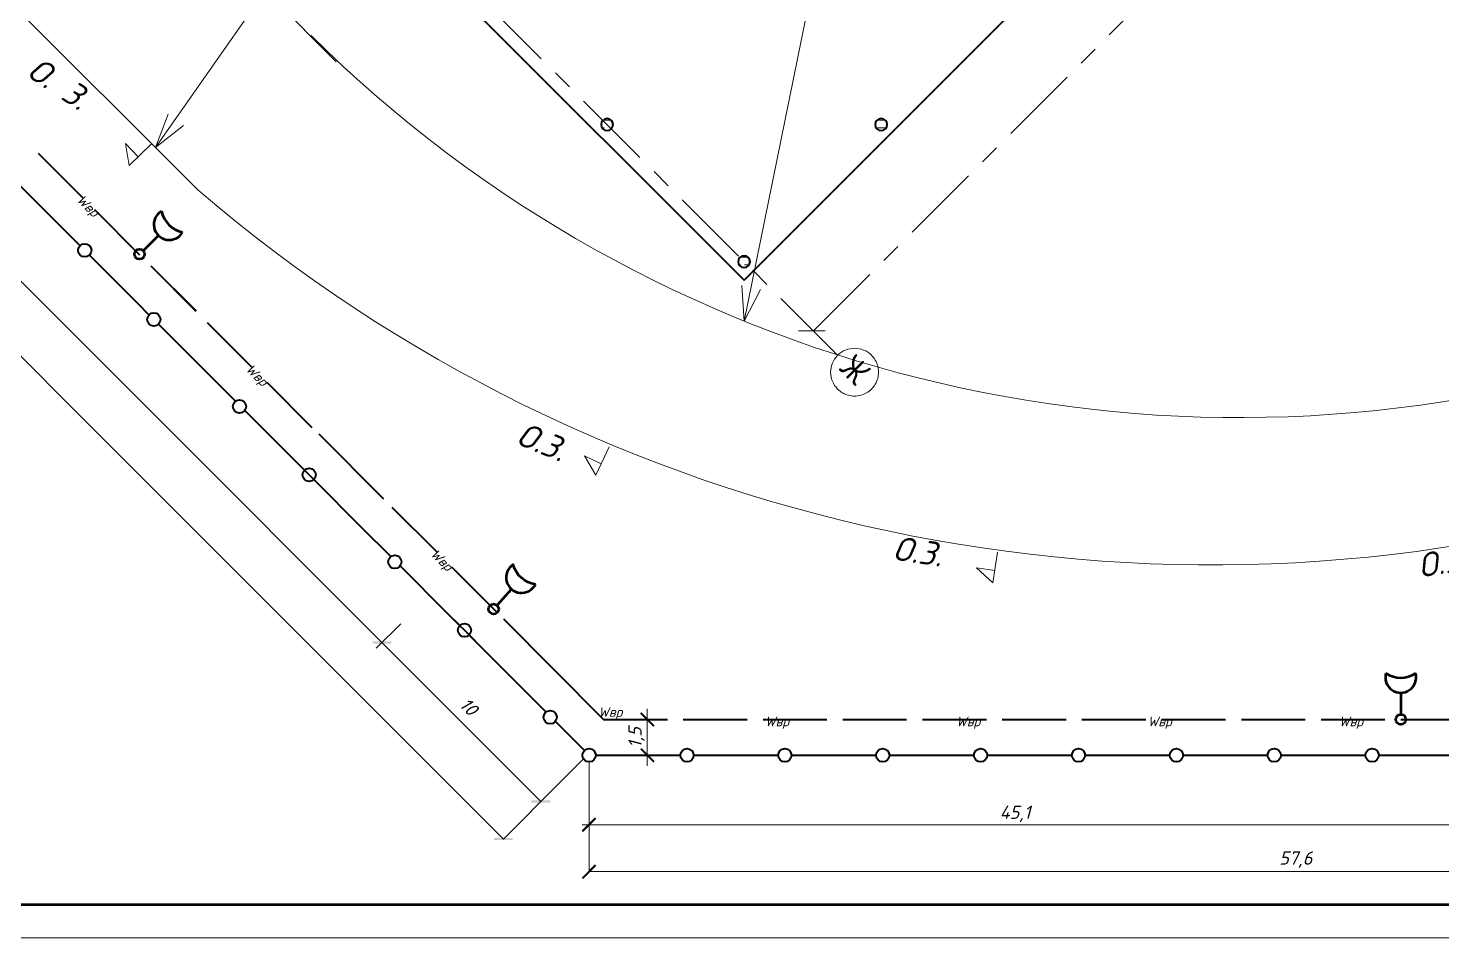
# Model space of a CAD drawing. Header units: millimetres. Extents: x 2279 to 5236, y 896 to 2828.
# Drawn here: x 3724.7 to 3937.4, y 2106.3 to 2243.1 of the extents above; entities that cross this region are included whole.
import ezdxf

# ---------------------------------------------------------------- set-up
doc = ezdxf.new("R2010")
doc.units = ezdxf.units.MM
doc.linetypes.add('ACAD_ISO04W100', pattern=[30, 24, -3, 0, -3])
doc.linetypes.add('ADSK_Линия сетки', pattern=[21, 12, -3, 3, -3])
for name, color, linetype in [('PDF _!!ОСНОВНАЯ', 7, 'Continuous'), ('PDF _!!СЕТИ - ВК', 7, 'Continuous'), ('PDF _!!ТОНКАЯ', 7, 'Continuous'), ('PDF _0', 7, 'Continuous'), ('PDF _Текст', 7, 'Continuous'), ('оси', 240, 'ACAD_ISO04W100')]:
    doc.layers.add(name, color=color, linetype=linetype)
for name, color, linetype, lineweight in [('Колонны', 7, 'Continuous', 18), ('Перекрытия', 7, 'Continuous', 18), ('Тонкие', 83, 'Continuous', 15)]:
    doc.layers.add(name, color=color, linetype=linetype, lineweight=lineweight)
doc.styles.add('GOST Common_1', font='GOST_Common.ttf', dxfattribs={"width": 0.9, "height": 1000})
doc.styles.add('PDF ISOCPEUR Italic', font='isocpeui.ttf')
pattern_1 = [(180, (3833.3593, 2334.4855), (-2.000961, -1.143406), [2.858516, -0.571703, 0.02415, -0.547553])]

# ---------------------------------------------------------------- blocks, each defined once
blk = doc.blocks.new('Ось сетки - D10-4847-Первый этаж 0_000')
at = {"layer": 'оси', "lineweight": 18}
for start, end in [(360, 180), (180, 360)]:
    blk.add_arc((0, 0), 5, start, end, dxfattribs=at)

msp = doc.modelspace()

# ---------------------------------------------------------------- hatches: boundary and pattern name
at = {"layer": 'Колонны', "lineweight": 9}
h = msp.add_hatch(dxfattribs=at)
h.set_pattern_fill('FP_1', color=256, scale=0.003601, angle=135, style=0, pattern_type=2)
h.set_pattern_definition(pattern_1)
h.paths.add_polyline_path([(3812.44, 2229.28), (3812.29, 2229.41), (3812.1, 2229.5), (3811.91, 2229.54), (3811.71, 2229.54), (3811.51, 2229.5), (3811.33, 2229.41), (3811.17, 2229.28), (3811.04, 2229.13), (3810.96, 2228.95), (3810.91, 2228.75), (3810.91, 2228.55), (3810.96, 2228.35), (3811.04, 2228.17), (3811.17, 2228.01), (3811.33, 2227.89), (3811.51, 2227.8), (3811.71, 2227.75), (3811.91, 2227.75), (3812.1, 2227.8), (3812.29, 2227.89), (3812.44, 2228.01), (3812.57, 2228.17), (3812.66, 2228.35), (3812.7, 2228.55), (3812.7, 2228.75), (3812.66, 2228.95), (3812.57, 2229.13)])
h = msp.add_hatch(dxfattribs=at)
h.set_pattern_fill('FP_1', color=256, scale=0.003601, angle=135, style=0, pattern_type=2)
h.set_pattern_definition(pattern_1)
h.paths.add_polyline_path([(3853.7, 2229.28), (3853.54, 2229.41), (3853.36, 2229.5), (3853.16, 2229.54), (3852.96, 2229.54), (3852.76, 2229.5), (3852.58, 2229.41), (3852.42, 2229.28), (3852.3, 2229.13), (3852.21, 2228.95), (3852.17, 2228.75), (3852.17, 2228.55), (3852.21, 2228.35), (3852.3, 2228.17), (3852.42, 2228.01), (3852.58, 2227.89), (3852.76, 2227.8), (3852.96, 2227.75), (3853.16, 2227.75), (3853.36, 2227.8), (3853.54, 2227.89), (3853.7, 2228.01), (3853.82, 2228.17), (3853.91, 2228.35), (3853.95, 2228.55), (3853.95, 2228.75), (3853.9, 2228.96), (3853.82, 2229.13)])
h = msp.add_hatch(dxfattribs=at)
h.set_pattern_fill('FP_1', color=256, scale=0.003601, angle=135, style=0, pattern_type=2)
h.set_pattern_definition(pattern_1)
h.paths.add_polyline_path([(3833.07, 2208.66), (3832.91, 2208.78), (3832.73, 2208.87), (3832.53, 2208.92), (3832.33, 2208.92), (3832.14, 2208.87), (3831.95, 2208.78), (3831.8, 2208.66), (3831.67, 2208.5), (3831.58, 2208.32), (3831.54, 2208.12), (3831.54, 2207.92), (3831.58, 2207.72), (3831.67, 2207.54), (3831.8, 2207.38), (3831.95, 2207.26), (3832.14, 2207.17), (3832.33, 2207.13), (3832.53, 2207.13), (3832.73, 2207.17), (3832.91, 2207.26), (3833.07, 2207.38), (3833.2, 2207.54), (3833.28, 2207.72), (3833.33, 2207.92), (3833.33, 2208.12), (3833.28, 2208.33), (3833.2, 2208.5)])

# ---------------------------------------------------------------- linework, layer by layer
at = {"linetype": 'ByBlock', "lineweight": 15, "ltscale": 10}
for p, q in [((3876.1, 2413.64), (3743.81, 2225.19)), ((3876.1, 2413.64), (3832.43, 2199.07)), ((3625.85, 2343.15), (3750.19, 2218.81)), ((3633.19, 2295.41), (3801.83, 2126.78)), ((3743.81, 2225.19), (3745.72, 2230.21)), ((3743.81, 2225.19), (3748.04, 2228.5)), ((3832.43, 2199.07), (3832.08, 2204.43)), ((3832.43, 2199.07), (3834.9, 2203.84)), ((3844.61, 2197.59), (3840.63, 2197.59)), ((3801.83, 2126.78), (3808.26, 2133.21)), ((3809.1, 2132.74), (3809.1, 2123.29)), ((3809.1, 2125.68), (3809.1, 2116.23))]:
    msp.add_line(p, q, dxfattribs=at)
at = {"linetype": 'ByBlock', "lineweight": 20, "ltscale": 10}
msp.add_line((3771.05, 2238.1), (3640.22, 2369.7), dxfattribs=at)
at = {"linetype": 'ByBlock', "lineweight": 40, "ltscale": 10}
for p, q in [((3687.72, 2349.94), (3832.43, 2205.22)), ((3832.43, 2205.22), (3916.34, 2289.13))]:
    msp.add_line(p, q, dxfattribs=at)
at = {"linetype": 'ByBlock', "lineweight": 20, "ltscale": 10}
msp.add_arc((3906.97, 2383.12), 198.56, 225.2749, 286.6512, dxfattribs=at)
at = {"linetype": 'ByBlock', "lineweight": 15, "ltscale": 10}
msp.add_arc((3902.78, 2396.95), 234.56, 229.4174, 286.5988, dxfattribs=at)
at = {"layer": 'PDF _!!ОСНОВНАЯ', "lineweight": 50}
msp.add_lwpolyline([(3446.91, 2111.29), (4262.91, 2111.29), (4262.91, 2695.25), (3446.91, 2695.25)], close=True, dxfattribs=at)
at = {"layer": 'PDF _!!ОСНОВНАЯ', "lineweight": 40}
for points in [[(3726.16, 2224.34), (3732.96, 2217.57)], [(3723.45, 2219.43), (3730.63, 2212.25), (3732.42, 2210.46)], [(3734.66, 2215.88), (3741.43, 2209.07)], [(3733.88, 2209), (3741.06, 2201.82), (3742.85, 2200.03)], [(3743.12, 2207.37), (3749.93, 2200.6)], [(3743.12, 2207.37), (3749.9, 2200.57)], [(3744.28, 2198.6), (3751.46, 2191.42), (3755.86, 2187.02)], [(3751.59, 2198.87), (3758.4, 2192.1)], [(3760.6, 2189.9), (3767.37, 2183.09)], [(3757.26, 2185.62), (3764.4, 2178.48), (3768.56, 2174.32)], [(3757.26, 2185.62), (3764.44, 2178.44), (3766.24, 2176.64)], [(3768.41, 2182.09), (3778.16, 2172.31)], [(3767.66, 2175.22), (3774.84, 2168.04), (3779.24, 2163.63)], [(3779.4, 2171.06), (3786.21, 2164.29)], [(3780.64, 2162.23), (3787.78, 2155.1), (3791.94, 2150.94)], [(3780.64, 2162.23), (3787.82, 2155.05), (3789.62, 2153.26)], [(3788.41, 2162.09), (3795.19, 2155.28)], [(3796.22, 2154.28), (3811.29, 2139.14)], [(3791.04, 2151.84), (3798.22, 2144.66), (3802.63, 2140.25)], [(3804.03, 2138.85), (3808.42, 2134.46), (3808.42, 2134.46)], [(3811.29, 2139.14), (3820.91, 2139.14)], [(3823.28, 2139.14), (3832.9, 2139.14)], [(3835.3, 2139.14), (3844.89, 2139.14)], [(3847.29, 2139.14), (3856.87, 2139.14)], [(3859.28, 2139.14), (3868.9, 2139.14)], [(3871.3, 2139.14), (3880.89, 2139.14)], [(3883.29, 2139.14), (3892.88, 2139.14)], [(3895.28, 2139.14), (3904.9, 2139.14)], [(3907.3, 2139.14), (3916.89, 2139.14)], [(3919.29, 2139.14), (3928.88, 2139.14)], [(3931.28, 2139.14), (3940.9, 2139.14)], [(3822.8, 2133.72), (3812.64, 2133.72), (3810.1, 2133.72)], [(3837.54, 2133.72), (3827.38, 2133.72), (3824.84, 2133.72)], [(3852.27, 2133.72), (3842.11, 2133.72), (3839.57, 2133.72)], [(3867, 2133.72), (3856.84, 2133.72), (3854.3, 2133.72)], [(3881.73, 2133.72), (3871.57, 2133.72), (3869.03, 2133.72)], [(3896.47, 2133.72), (3886.31, 2133.72), (3883.77, 2133.72)], [(3911.2, 2133.72), (3901.04, 2133.72), (3898.5, 2133.72)], [(3925.93, 2133.72), (3915.77, 2133.72), (3913.23, 2133.72)], [(3940.66, 2133.72), (3930.5, 2133.72), (3927.96, 2133.72)]]:
    msp.add_lwpolyline(points, dxfattribs=at)
at = {"layer": 'PDF _!!ОСНОВНАЯ', "lineweight": 50}
for points in [[(3744.22, 2211.93), (3741.96, 2209.66)], [(3797.36, 2158.71), (3795.26, 2156.31)], [(3931.27, 2143.12), (3931.27, 2139.9)]]:
    msp.add_lwpolyline(points, dxfattribs=at)
msp.add_lwpolyline([(3801.03, 2159.44, -0.292777), (3797.66, 2162.43, 1.310212), (3801.01, 2159.47)], format="xyb", dxfattribs=at)
at = {"layer": 'PDF _!!ОСНОВНАЯ', "lineweight": 40}
for centre in [(3733.18, 2209.73), (3743.58, 2199.33), (3743.58, 2199.33), (3756.47, 2186.23), (3766.96, 2175.95), (3766.96, 2175.95), (3779.85, 2162.84), (3790.35, 2152.56), (3790.35, 2152.56), (3803.24, 2139.46), (3809.1, 2133.74), (3823.84, 2133.74), (3838.57, 2133.74), (3853.3, 2133.74), (3868.03, 2133.74), (3882.77, 2133.74), (3897.5, 2133.74), (3912.23, 2133.74), (3926.96, 2133.74)]:
    msp.add_circle(centre, 0.999, dxfattribs=at)
at = {"layer": 'PDF _!!ОСНОВНАЯ', "lineweight": 50}
for centre in [(3741.43, 2209.14), (3794.73, 2155.75), (3931.28, 2139.14)]:
    msp.add_circle(centre, 0.762, dxfattribs=at)
for centre, radius, start, end in [((3745.9, 2213.61), 2.32, 119.6739, 330.2654), ((3748.81, 2216.52), 4.18, 192.332, 257.6073), ((3931.28, 2145.47), 2.32, 164.6739, 15.2654), ((3931.28, 2149.6), 4.18, 237.332, 302.6073)]:
    msp.add_arc(centre, radius, start, end, dxfattribs=at)
at = {"layer": 'PDF _!!СЕТИ - ВК', "lineweight": 20}
for points in [[(3796.19, 2121.14), (3520.99, 2396.33)], [(3817.85, 2132.13), (3817.85, 2140.73)], [(3816.74, 2139.14), (3819.07, 2139.14)], [(3816.74, 2133.72), (3819.07, 2133.72)]]:
    msp.add_lwpolyline(points, dxfattribs=at)
for points in [[(3777.05, 2149.84), (3780.74, 2153.52)], [(3796.19, 2121.14), (3804.66, 2129.6)]]:
    msp.add_lwpolyline(points, close=True, dxfattribs=at)
at = {"layer": 'PDF _!!ТОНКАЯ', "lineweight": 20}
for points in [[(3743.24, 2225.76), (3739.89, 2222.48), (3739.3, 2225.78), (3741.24, 2223.79)], [(3812.12, 2180.14), (3810.11, 2175.91), (3808.41, 2178.79), (3810.92, 2177.6)], [(3870.59, 2164.32), (3869.87, 2159.69), (3867.39, 2161.97), (3870.16, 2161.55)], [(3808.05, 2123.29), (3972.87, 2123.29)], [(3809.1, 2116.23), (4021.15, 2116.23)]]:
    msp.add_lwpolyline(points, dxfattribs=at)
at = {"layer": 'PDF _0', "transparency": 33554559}
for points in [[(3776.5, 2150.87), (3776.5, 2150.53), (3779.32, 2150.87)], [(3776.5, 2150.53), (3779.32, 2150.87), (3779.32, 2150.53)], [(3779.32, 2150.53), (3779.32, 2150.87), (3776.5, 2150.53)], [(3779.32, 2150.87), (3776.5, 2150.53), (3776.5, 2150.87)], [(3818.97, 2138.22), (3816.77, 2140.02), (3816.97, 2140.22)], [(3818.77, 2138.02), (3818.97, 2138.22), (3816.77, 2140.02)], [(3816.97, 2134.84), (3816.77, 2134.63), (3818.97, 2132.84)], [(3816.77, 2134.63), (3818.97, 2132.84), (3818.77, 2132.63)], [(3800.42, 2126.95), (3800.42, 2126.61), (3803.24, 2126.95)], [(3800.42, 2126.61), (3803.24, 2126.95), (3803.24, 2126.61)], [(3803.24, 2126.61), (3803.24, 2126.95), (3800.42, 2126.61)], [(3803.24, 2126.95), (3800.42, 2126.61), (3800.42, 2126.95)], [(3807.99, 2122.41), (3808.19, 2122.17), (3809.98, 2124.4)], [(3809.98, 2124.4), (3808.19, 2122.17), (3807.99, 2122.41)], [(3808.19, 2122.17), (3809.98, 2124.4), (3810.19, 2124.2)], [(3810.19, 2124.2), (3809.98, 2124.4), (3808.19, 2122.17)], [(3794.77, 2121.3), (3794.77, 2120.97), (3797.6, 2121.3)], [(3794.77, 2120.97), (3797.6, 2121.3), (3797.6, 2120.97)], [(3797.6, 2120.97), (3797.6, 2121.3), (3794.77, 2120.97)], [(3797.6, 2121.3), (3794.77, 2120.97), (3794.77, 2121.3)], [(3807.99, 2115.33), (3808.19, 2115.09), (3809.98, 2117.33)], [(3809.98, 2117.33), (3808.19, 2115.09), (3807.99, 2115.33)], [(3808.19, 2115.09), (3809.98, 2117.33), (3810.19, 2117.13)], [(3810.19, 2117.13), (3809.98, 2117.33), (3808.19, 2115.09)]]:
    msp.add_solid(points, dxfattribs=at)
at = {"layer": 'Колонны', "lineweight": 40}
for centre, start, end in [((3811.81, 2228.65), 135, 225), ((3811.81, 2228.65), 315, 135), ((3811.81, 2228.65), 225, 315), ((3853.06, 2228.65), 135, 225), ((3853.06, 2228.65), 315, 135), ((3853.06, 2228.65), 225, 315), ((3832.43, 2208.02), 135, 225), ((3832.43, 2208.02), 315, 135), ((3832.43, 2208.02), 225, 315)]:
    msp.add_arc(centre, 0.9, start, end, dxfattribs=at)
at = {"layer": 'оси', "linetype": 'ADSK_Линия сетки'}
for p, q in [((3846.45, 2194), (3626.17, 2414.29)), ((3842.86, 2197.59), (3955.01, 2309.74))]:
    msp.add_line(p, q, dxfattribs=at)
at = {"layer": 'Перекрытия'}
for p, q in [((3687.72, 2349.94), (3832.43, 2205.22)), ((3832.43, 2205.22), (3916.34, 2289.13))]:
    msp.add_line(p, q, dxfattribs=at)
at = {"layer": 'Тонкие', "color": 7}
msp.add_line((4267.91, 2106.29), (3426.91, 2106.29), dxfattribs=at)

# ---------------------------------------------------------------- block references
at = {"layer": 'оси', "lineweight": 18, "xscale": 0.7202559999999996, "yscale": 0.7202559999999996, "zscale": 0.7202559999999996, "rotation": 45}
msp.add_blockref('Ось сетки - D10-4847-Первый этаж 0_000', (3849.06, 2191.39), dxfattribs=at)

# ---------------------------------------------------------------- texts
at = {"layer": 'PDF _Текст', "attachment_point": 7, "style": 'PDF ISOCPEUR Italic'}
for s, insert, char_height, rotation in [('О. З.', (3724.25, 2236.05), 3.6, 326.3584), ('Wвр', (3731.61, 2216.93), 1.44, 315), ('Wвр', (3757.04, 2191.46), 1.44, 315), ('О.З.', (3797.91, 2180.67), 3.6, 337.8096), ('О.З.', (3854.68, 2163.2), 3.6, 351.5539), ('Wвр', (3784.86, 2163.64), 1.44, 315), ('О.З.', (3934.2, 2160.46), 3.6, 9.5158), ('10', (3789.44, 2141.2), 2, 315), ('1,5', (3817.48, 2134.84), 2, 90)]:
    msp.add_mtext(s, dxfattribs=dict(at, insert=insert, char_height=char_height, rotation=rotation))
for s, insert, char_height in [('Wвр', (3810.48, 2139.14), 1.44), ('Wвр', (3835.57, 2137.72), 1.44), ('Wвр', (3864.36, 2137.72), 1.44), ('Wвр', (3893.18, 2137.72), 1.44), ('Wвр', (3921.97, 2137.72), 1.44), ('45,1', (3870.9, 2123.7), 2), ('57,6', (3912.98, 2116.81), 2)]:
    msp.add_mtext(s, dxfattribs=dict(at, insert=insert, char_height=char_height))
at = {"layer": 'оси', "insert": (3849.15, 2189.23), "char_height": 3.6013, "width": 4.0015, "attachment_point": 1, "rotation": 135, "style": 'GOST Common_1'}
msp.add_mtext('\\fGOST Common|b0|i0|c204|p34|;\\W.9;Ж', dxfattribs=at)

doc.saveas('drawing.dxf')
